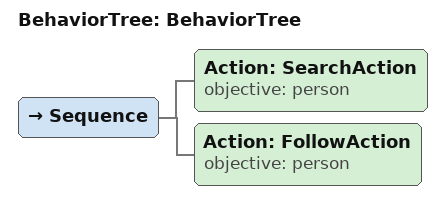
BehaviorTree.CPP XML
<?xml version="1.0"?>
<root main_tree_to_execute="BehaviorTree">
    <BehaviorTree ID="BehaviorTree">
        <Sequence>
            <Action ID="SearchAction" objective="person"/>
            <Action ID="FollowAction" objective="person"/>
        </Sequence>
    </BehaviorTree>
</root>
